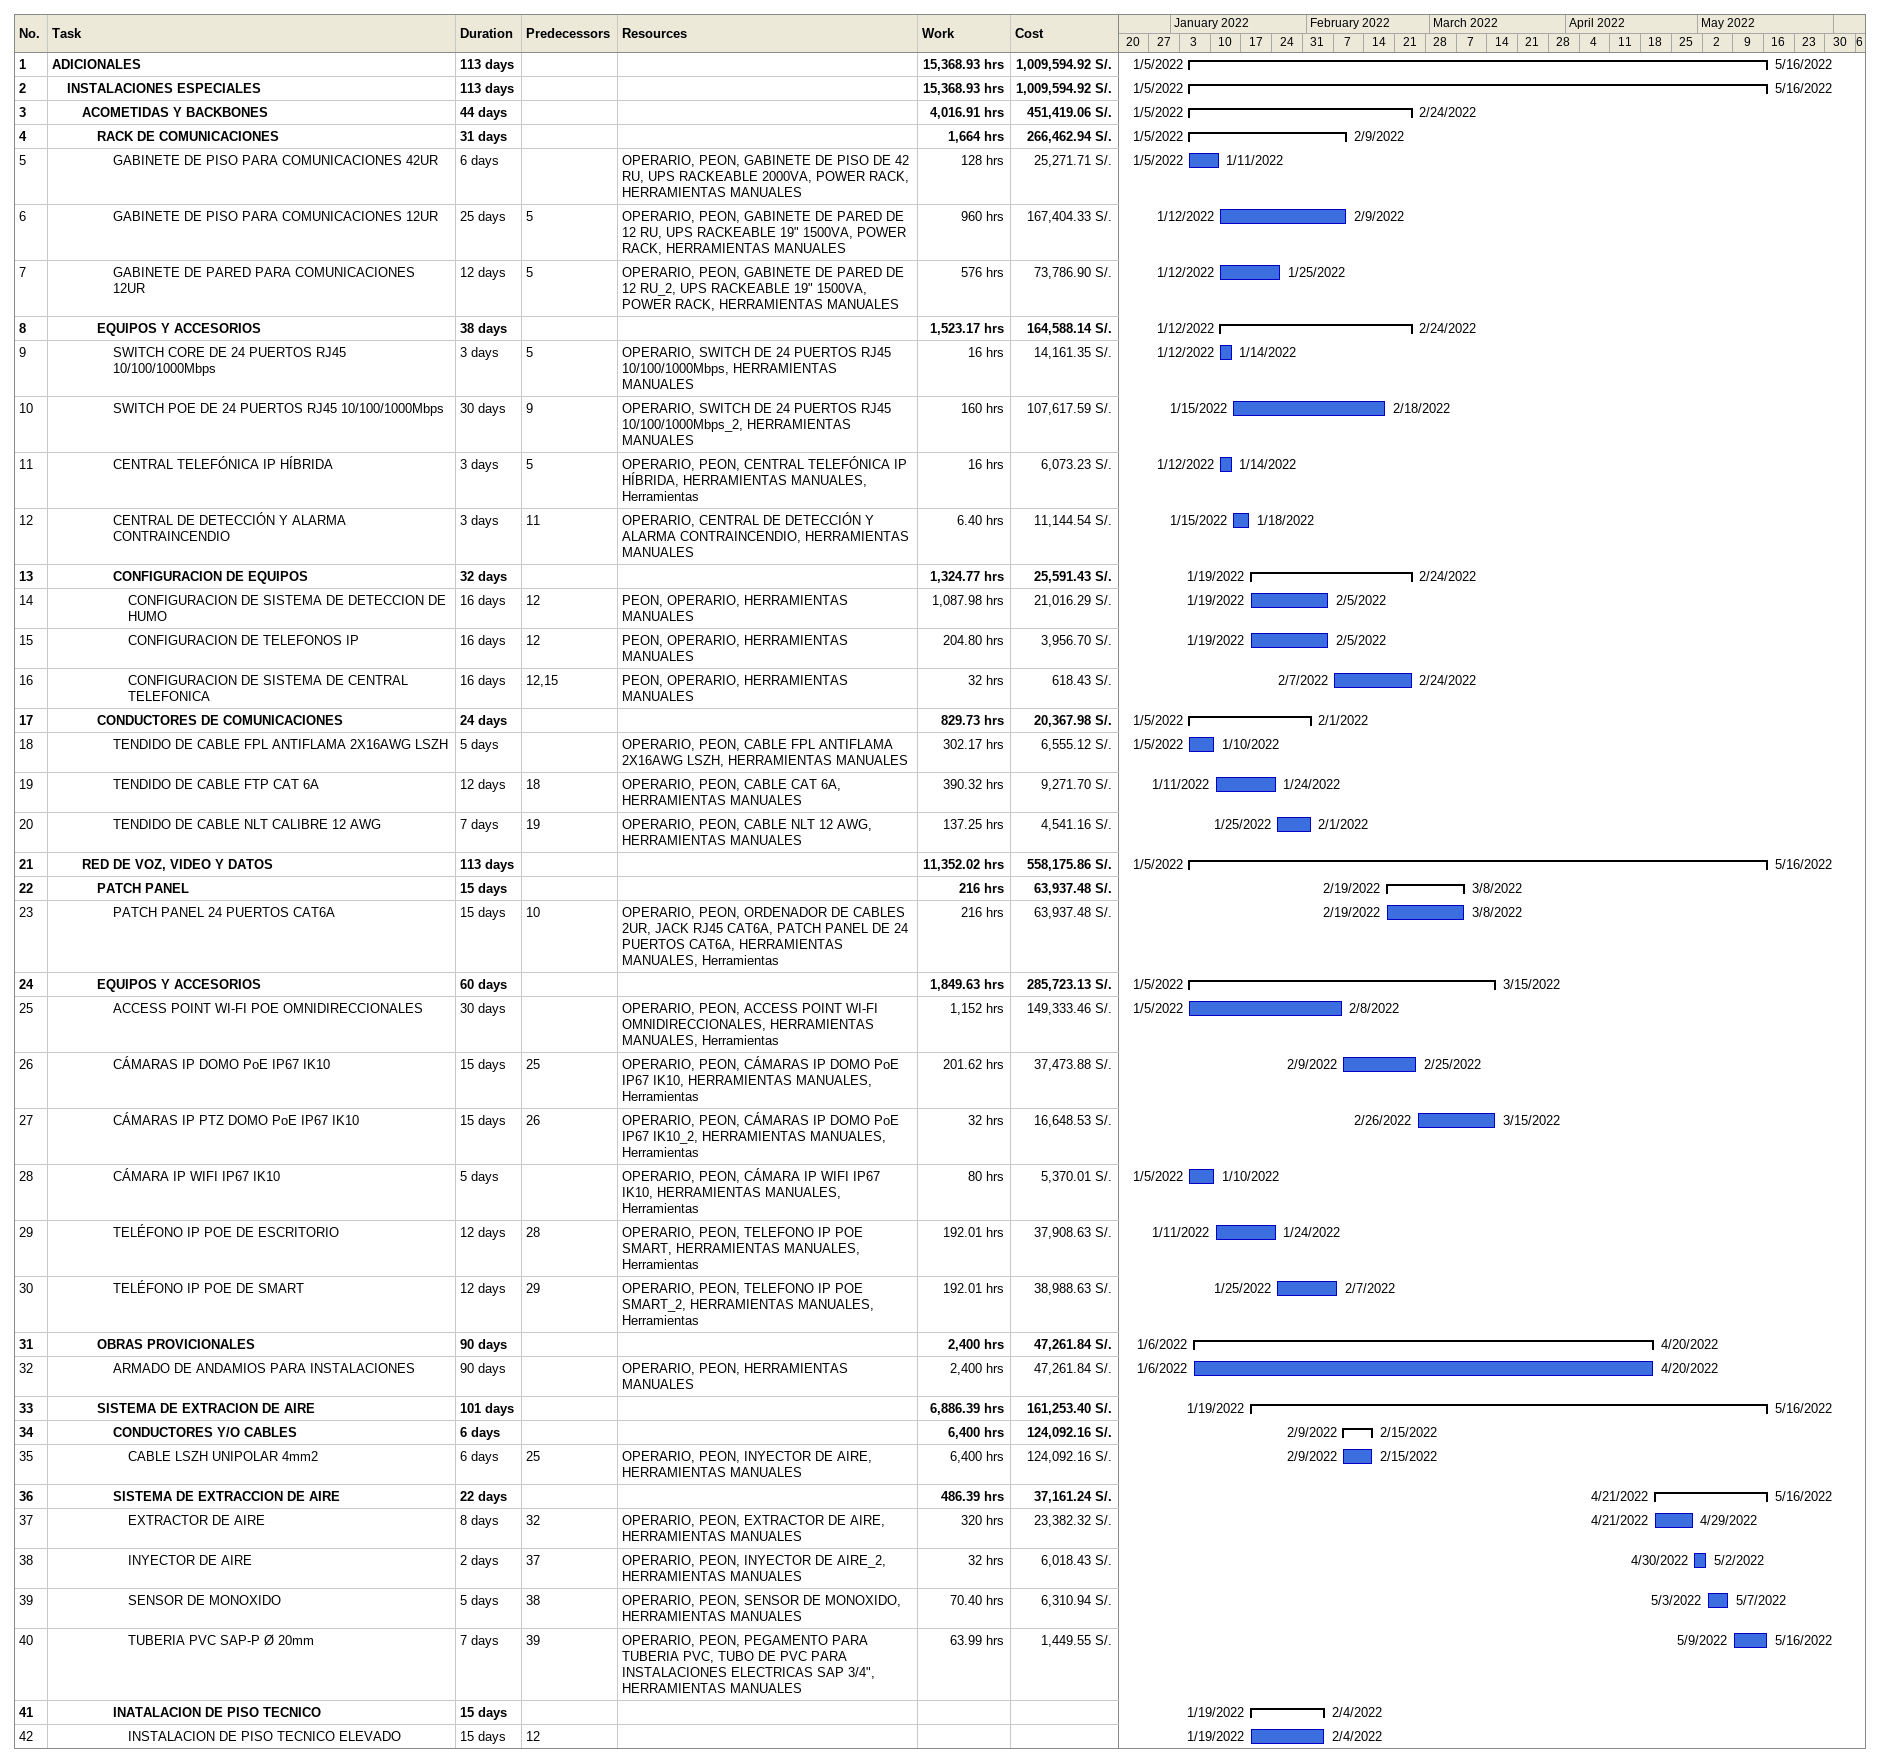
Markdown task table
| ID | Level | Task | Duration | Start | Finish | Predecessors | Resources | Work (h) | Cost (S/.) |
|---|---|---|---|---|---|---|---|---|---|
| 1 | 1 | **ADICIONALES** | 113d | 2022-01-05 | 2022-05-16 |  |  | 15368.93 | 1009594.92 |
| 2 | 2 | **INSTALACIONES ESPECIALES** | 113d | 2022-01-05 | 2022-05-16 |  |  | 15368.93 | 1009594.92 |
| 3 | 3 | **ACOMETIDAS Y BACKBONES** | 44d | 2022-01-05 | 2022-02-24 |  |  | 4016.91 | 451419.06 |
| 4 | 4 | **RACK DE COMUNICACIONES** | 31d | 2022-01-05 | 2022-02-09 |  |  | 1664 | 266462.94 |
| 5 | 5 | GABINETE DE PISO PARA COMUNICACIONES 42UR | 6d | 2022-01-05 | 2022-01-11 |  | OPERARIO, PEON, GABINETE DE PISO DE 42 RU, UPS RACKEABLE 2000VA, POWER RACK, HERRAMIENTAS MANUALES | 128 | 25271.71 |
| 6 | 5 | GABINETE DE PISO PARA COMUNICACIONES 12UR | 25d | 2022-01-12 | 2022-02-09 | 5 | OPERARIO, PEON, GABINETE DE PARED DE 12 RU, UPS RACKEABLE 19" 1500VA, POWER RACK, HERRAMIENTAS MANUALES | 960 | 167404.33 |
| 7 | 5 | GABINETE DE PARED PARA COMUNICACIONES 12UR | 12d | 2022-01-12 | 2022-01-25 | 5 | OPERARIO, PEON, GABINETE DE PARED DE 12 RU_2, UPS RACKEABLE 19" 1500VA, POWER RACK, HERRAMIENTAS MANUALES | 576 | 73786.90 |
| 8 | 4 | **EQUIPOS Y ACCESORIOS** | 38d | 2022-01-12 | 2022-02-24 |  |  | 1523.17 | 164588.14 |
| 9 | 5 | SWITCH CORE DE 24 PUERTOS RJ45 10/100/1000Mbps | 3d | 2022-01-12 | 2022-01-14 | 5 | OPERARIO, SWITCH DE 24 PUERTOS RJ45 10/100/1000Mbps, HERRAMIENTAS MANUALES | 16 | 14161.35 |
| 10 | 5 | SWITCH POE DE 24 PUERTOS RJ45 10/100/1000Mbps | 30d | 2022-01-15 | 2022-02-18 | 9 | OPERARIO, SWITCH DE 24 PUERTOS RJ45 10/100/1000Mbps_2, HERRAMIENTAS MANUALES | 160 | 107617.59 |
| 11 | 5 | CENTRAL TELEFÓNICA IP HÍBRIDA | 3d | 2022-01-12 | 2022-01-14 | 5 | OPERARIO, PEON, CENTRAL TELEFÓNICA IP HÍBRIDA, HERRAMIENTAS MANUALES, Herramientas | 16 | 6073.23 |
| 12 | 5 | CENTRAL DE DETECCIÓN Y ALARMA CONTRAINCENDIO | 3d | 2022-01-15 | 2022-01-18 | 11 | OPERARIO, CENTRAL DE DETECCIÓN Y ALARMA CONTRAINCENDIO, HERRAMIENTAS MANUALES | 6.40 | 11144.54 |
| 13 | 5 | **CONFIGURACION DE EQUIPOS** | 32d | 2022-01-19 | 2022-02-24 |  |  | 1324.77 | 25591.43 |
| 14 | 6 | CONFIGURACION DE SISTEMA DE DETECCION DE HUMO | 16d | 2022-01-19 | 2022-02-05 | 12 | PEON, OPERARIO, HERRAMIENTAS MANUALES | 1087.98 | 21016.29 |
| 15 | 6 | CONFIGURACION DE TELEFONOS IP | 16d | 2022-01-19 | 2022-02-05 | 12 | PEON, OPERARIO, HERRAMIENTAS MANUALES | 204.80 | 3956.70 |
| 16 | 6 | CONFIGURACION DE SISTEMA DE CENTRAL TELEFONICA | 16d | 2022-02-07 | 2022-02-24 | 12, 15 | PEON, OPERARIO, HERRAMIENTAS MANUALES | 32 | 618.43 |
| 17 | 4 | **CONDUCTORES DE COMUNICACIONES** | 24d | 2022-01-05 | 2022-02-01 |  |  | 829.73 | 20367.98 |
| 18 | 5 | TENDIDO DE CABLE FPL ANTIFLAMA 2X16AWG LSZH | 5d | 2022-01-05 | 2022-01-10 |  | OPERARIO, PEON, CABLE FPL ANTIFLAMA 2X16AWG LSZH, HERRAMIENTAS MANUALES | 302.17 | 6555.12 |
| 19 | 5 | TENDIDO DE CABLE FTP CAT 6A | 12d | 2022-01-11 | 2022-01-24 | 18 | OPERARIO, PEON, CABLE CAT 6A, HERRAMIENTAS MANUALES | 390.32 | 9271.70 |
| 20 | 5 | TENDIDO DE CABLE NLT CALIBRE 12 AWG | 7d | 2022-01-25 | 2022-02-01 | 19 | OPERARIO, PEON, CABLE NLT 12 AWG, HERRAMIENTAS MANUALES | 137.25 | 4541.16 |
| 21 | 3 | **RED DE VOZ, VIDEO Y DATOS** | 113d | 2022-01-05 | 2022-05-16 |  |  | 11352.02 | 558175.86 |
| 22 | 4 | **PATCH PANEL** | 15d | 2022-02-19 | 2022-03-08 |  |  | 216 | 63937.48 |
| 23 | 5 | PATCH PANEL 24 PUERTOS CAT6A | 15d | 2022-02-19 | 2022-03-08 | 10 | OPERARIO, PEON, ORDENADOR DE CABLES 2UR, JACK RJ45 CAT6A, PATCH PANEL DE 24 PUERTOS CAT6A, HERRAMIENTAS MANUALES, Herramientas | 216 | 63937.48 |
| 24 | 4 | **EQUIPOS Y ACCESORIOS** | 60d | 2022-01-05 | 2022-03-15 |  |  | 1849.63 | 285723.13 |
| 25 | 5 | ACCESS POINT WI-FI POE OMNIDIRECCIONALES | 30d | 2022-01-05 | 2022-02-08 |  | OPERARIO, PEON, ACCESS POINT WI-FI OMNIDIRECCIONALES, HERRAMIENTAS MANUALES, Herramientas | 1152 | 149333.46 |
| 26 | 5 | CÁMARAS IP DOMO PoE IP67 IK10 | 15d | 2022-02-09 | 2022-02-25 | 25 | OPERARIO, PEON, CÁMARAS IP DOMO PoE IP67 IK10, HERRAMIENTAS MANUALES, Herramientas | 201.62 | 37473.88 |
| 27 | 5 | CÁMARAS IP PTZ DOMO PoE IP67 IK10 | 15d | 2022-02-26 | 2022-03-15 | 26 | OPERARIO, PEON, CÁMARAS IP DOMO PoE IP67 IK10_2, HERRAMIENTAS MANUALES, Herramientas | 32 | 16648.53 |
| 28 | 5 | CÁMARA IP WIFI IP67 IK10 | 5d | 2022-01-05 | 2022-01-10 |  | OPERARIO, PEON, CÁMARA IP WIFI IP67 IK10, HERRAMIENTAS MANUALES, Herramientas | 80 | 5370.01 |
| 29 | 5 | TELÉFONO IP POE DE ESCRITORIO | 12d | 2022-01-11 | 2022-01-24 | 28 | OPERARIO, PEON, TELEFONO IP POE SMART, HERRAMIENTAS MANUALES, Herramientas | 192.01 | 37908.63 |
| 30 | 5 | TELÉFONO IP POE DE SMART | 12d | 2022-01-25 | 2022-02-07 | 29 | OPERARIO, PEON, TELEFONO IP POE SMART_2, HERRAMIENTAS MANUALES, Herramientas | 192.01 | 38988.63 |
| 31 | 4 | **OBRAS PROVICIONALES** | 90d | 2022-01-06 | 2022-04-20 |  |  | 2400 | 47261.84 |
| 32 | 5 | ARMADO DE ANDAMIOS PARA INSTALACIONES | 90d | 2022-01-06 | 2022-04-20 |  | OPERARIO, PEON, HERRAMIENTAS MANUALES | 2400 | 47261.84 |
| 33 | 4 | **SISTEMA DE EXTRACION DE AIRE** | 101d | 2022-01-19 | 2022-05-16 |  |  | 6886.39 | 161253.40 |
| 34 | 5 | **CONDUCTORES Y/O CABLES** | 6d | 2022-02-09 | 2022-02-15 |  |  | 6400 | 124092.16 |
| 35 | 6 | CABLE LSZH UNIPOLAR 4mm2 | 6d | 2022-02-09 | 2022-02-15 | 25 | OPERARIO, PEON, INYECTOR DE AIRE, HERRAMIENTAS MANUALES | 6400 | 124092.16 |
| 36 | 5 | **SISTEMA DE EXTRACCION DE AIRE** | 22d | 2022-04-21 | 2022-05-16 |  |  | 486.39 | 37161.24 |
| 37 | 6 | EXTRACTOR DE AIRE | 8d | 2022-04-21 | 2022-04-29 | 32 | OPERARIO, PEON, EXTRACTOR DE AIRE, HERRAMIENTAS MANUALES | 320 | 23382.32 |
| 38 | 6 | INYECTOR DE AIRE | 2d | 2022-04-30 | 2022-05-02 | 37 | OPERARIO, PEON, INYECTOR DE AIRE_2, HERRAMIENTAS MANUALES | 32 | 6018.43 |
| 39 | 6 | SENSOR DE MONOXIDO | 5d | 2022-05-03 | 2022-05-07 | 38 | OPERARIO, PEON, SENSOR DE MONOXIDO, HERRAMIENTAS MANUALES | 70.40 | 6310.94 |
| 40 | 6 | TUBERIA PVC SAP-P Ø 20mm | 7d | 2022-05-09 | 2022-05-16 | 39 | OPERARIO, PEON, PEGAMENTO PARA TUBERIA PVC, TUBO DE PVC PARA INSTALACIONES ELECTRICAS SAP 3/4", HERRAMIENTAS MANUALES | 63.99 | 1449.55 |
| 41 | 5 | **INATALACION DE PISO TECNICO** | 15d | 2022-01-19 | 2022-02-04 |  |  |  |  |
| 42 | 6 | INSTALACION DE PISO TECNICO ELEVADO | 15d | 2022-01-19 | 2022-02-04 | 12 |  |  |  |
